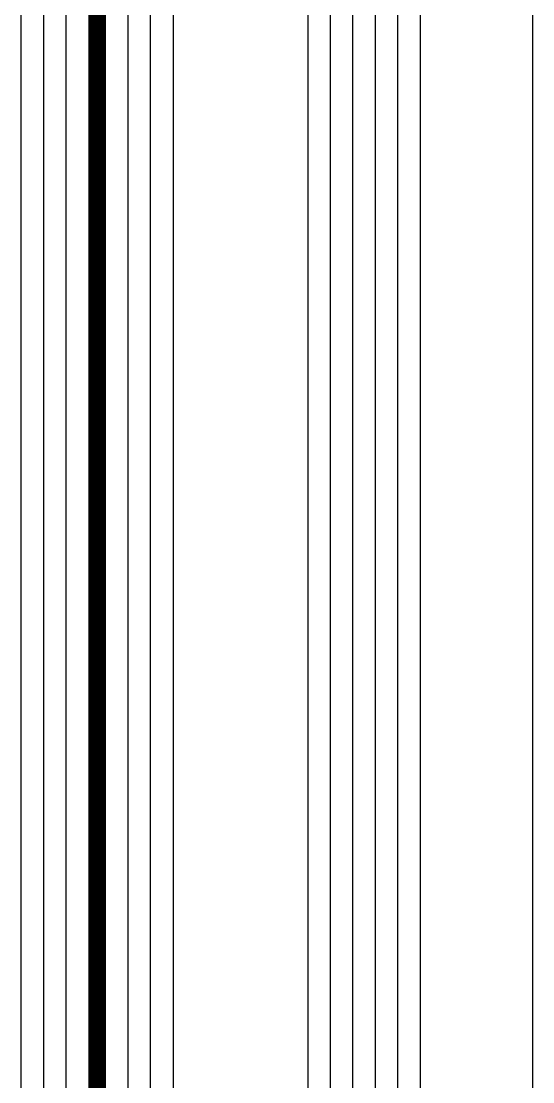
# Model space of a CAD drawing. Header units: millimetres. Extents: x 434053 to 1059003, y -2417481 to 936527.
# Drawn here: x 562163.7 to 562209.2, y -2233450.4 to -2233356 of the extents above; entities that cross this region are included whole.
import ezdxf

# ---------------------------------------------------------------- set-up
doc = ezdxf.new("R2010")
doc.units = ezdxf.units.MM
doc.header["$LTSCALE"] = 1000
doc.header["$MEASUREMENT"] = 0
doc.linetypes.add('HIDDEN', pattern=[9.525, 6.35, -3.175])
for name, color, linetype in [('EXTRUSION-V', 141, 'Continuous'), ('GLASS', 1, 'Continuous'), ('GLASS-V', 11, 'Continuous')]:
    doc.layers.add(name, color=color, linetype=linetype)

# ---------------------------------------------------------------- blocks, each defined once
blk = doc.blocks.new('*U439')
at = {"layer": 'GLASS'}
for points in [[(330.366, 23.5), (1, 23.5), (0, 24.5), (0, 32.5), (1, 33.5), (330.366, 33.5)], [(330.366, 11.5), (1, 11.5), (0, 10.5), (0, 6.5), (1, 5.5), (330.366, 5.5)], [(330.366, 4), (1, 4), (0, 3), (0, -1), (1, -2), (330.366, -2)]]:
    blk.add_lwpolyline(points, dxfattribs=at)
at = {"layer": 'GLASS-V'}
for p, q in [((0, 31.5), (330.366, 31.5)), ((0, 29.5), (330.366, 29.5)), ((0, 27.5), (330.366, 27.5)), ((0, 25.5), (330.366, 25.5)), ((0, 9.5), (330.366, 9.5)), ((0, 7.5), (330.366, 7.5)), ((0, 2), (330.366, 2)), ((0, 0), (330.366, 0))]:
    blk.add_line(p, q, dxfattribs=at)
at = {"layer": 'GLASS-V', "linetype": 'HIDDEN', "const_width": 1.5}
blk.add_lwpolyline([(1, 4.75), (330.366, 4.75)], dxfattribs=at)
blk = doc.blocks.new('A$C10057B61')
at = {"layer": 'EXTRUSION-V'}
blk.add_line((14964.359, 13434.606, 0), (14964.359, 13729.472, 0), dxfattribs=at)
at = {"color": 0, "linetype": 'ByBlock', "xscale": -1, "rotation": 270}
blk.add_blockref('*U439', (14920.859, 13399.106, 0), dxfattribs=at)

msp = doc.modelspace()

# ---------------------------------------------------------------- block references
msp.add_blockref('A$C10057B61', (547244.885, -2246905.268))

doc.saveas('drawing.dxf')
